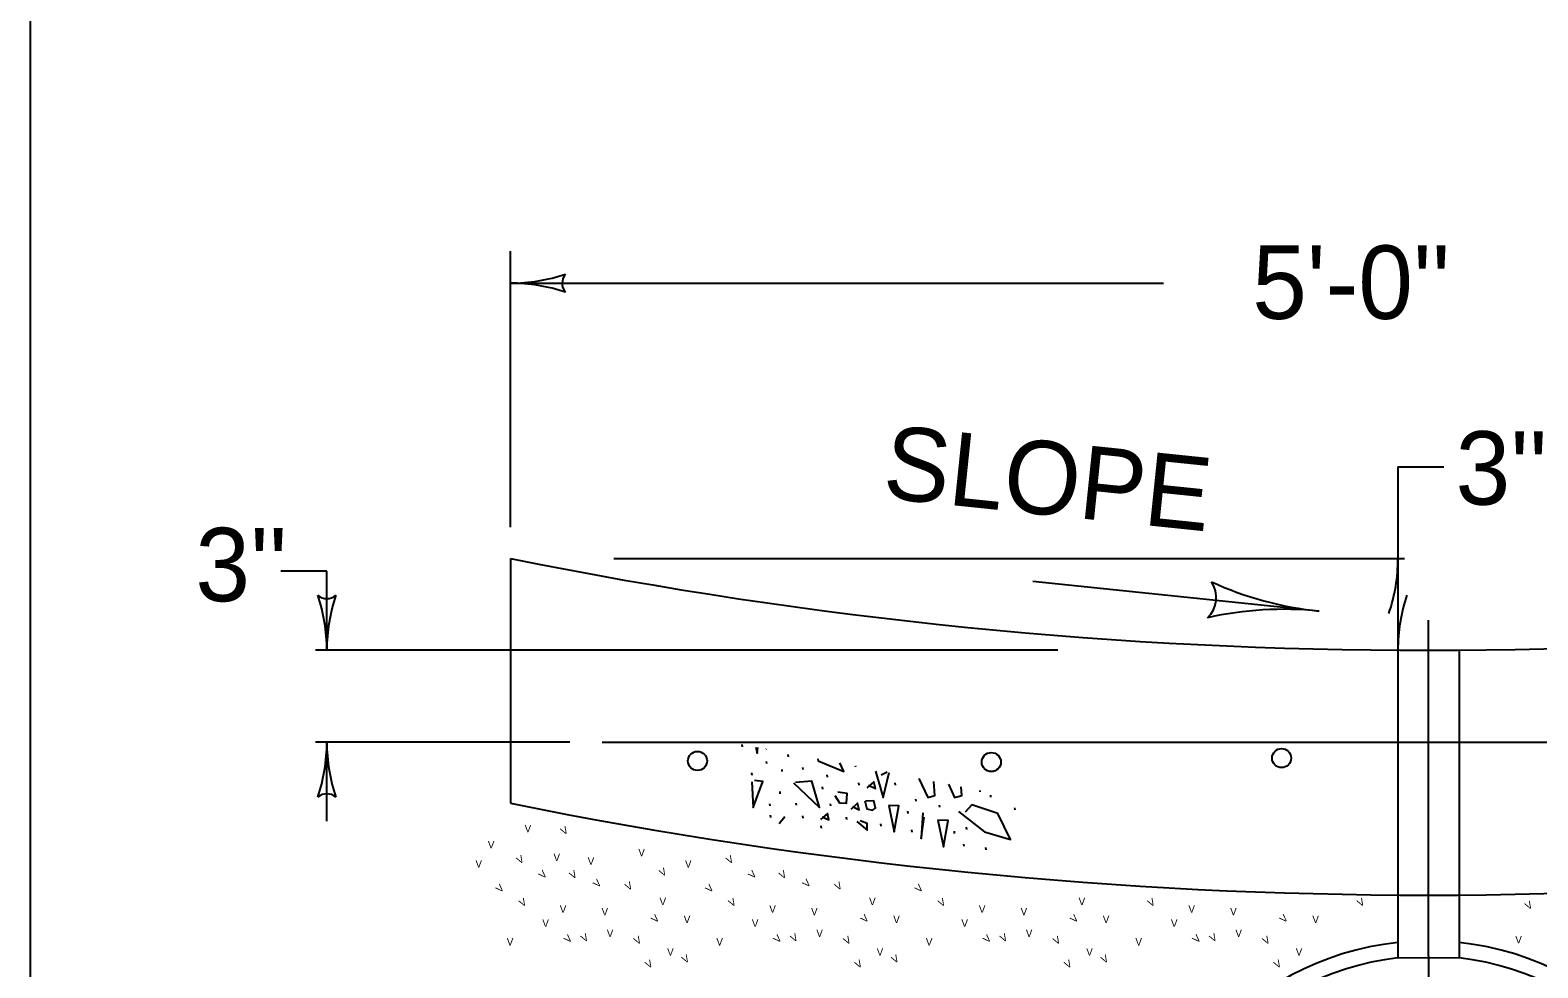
# Model space of a CAD drawing. Extents: x 1007 to 1035.5, y 1000.5 to 1021.5.
# Drawn here: x 1007 to 1011.106, y 1013.655 to 1016.209 of the extents above; entities that cross this region are included whole.
import ezdxf

# ---------------------------------------------------------------- set-up
doc = ezdxf.new("R2010")
doc.units = 0
for name, color, linetype in [('Level 1', 7, 'Continuous'), ('Level 11', 7, 'Continuous'), ('Level 2', 7, 'Continuous'), ('Level 5', 7, 'Continuous')]:
    doc.layers.add(name, color=color, linetype=linetype)

msp = doc.modelspace()

# ---------------------------------------------------------------- linework, layer by layer
at = {"layer": 'Level 1'}
for p, q in [((1008.3078, 1014.7701), (1008.3078, 1014.1034)), ((1010.5096, 1014.6269), (1009.7303, 1014.7076)), ((1010.8078, 1013.6868), (1010.8078, 1014.6018)), ((1010.7245, 1014.5201), (1010.7245, 1013.6821)), ((1010.8912, 1014.5201), (1010.8912, 1013.6819)), ((1008.5578, 1014.2701), (1013.0578, 1014.2701)), ((1008.9384, 1014.2633), (1008.9392, 1014.2575)), ((1009.0046, 1014.2508), (1009.0037, 1014.2501)), ((1009.063, 1014.236), (1009.0638, 1014.23)), ((1009.0044, 1014.2177), (1009.0052, 1014.2117)), ((1009.0466, 1014.1957), (1009.0473, 1014.1897)), ((1009.1033, 1014.2012), (1009.1041, 1014.1952)), ((1009.2467, 1014.2054), (1009.2471, 1014.2025)), ((1008.9641, 1014.1865), (1008.9648, 1014.1805)), ((1009.1693, 1014.181), (1009.1701, 1014.175)), ((1009.2555, 1014.159), (1009.2562, 1014.153)), ((1009.3336, 1014.1883), (1009.3172, 1014.18)), ((1009.3544, 1014.159), (1009.3552, 1014.153)), ((1009.0411, 1014.1352), (1009.0418, 1014.1292)), ((1009.1565, 1014.148), (1009.1573, 1014.142)), ((1009.4113, 1014.115), (1009.412, 1014.1091)), ((1009.5856, 1014.1383), (1009.5861, 1014.1347)), ((1009.6147, 1014.126), (1009.6154, 1014.1201)), ((1009.0136, 1014.1022), (1009.0143, 1014.0963)), ((1009.0154, 1014.0711), (1009.0162, 1014.0651)), ((1009.085, 1014.104), (1009.0858, 1014.0981)), ((1009.1033, 1014.0693), (1009.1041, 1014.0633)), ((1009.1785, 1014.1022), (1009.1793, 1014.0963)), ((1009.3893, 1014.0821), (1009.39, 1014.0761)), ((1009.4753, 1014.0985), (1009.4761, 1014.0926)), ((1009.6806, 1014.0912), (1009.6813, 1014.0853)), ((1009.0551, 1014.0665), (1009.0394, 1014.0478)), ((1009.1528, 1014.0418), (1009.1536, 1014.0358)), ((1009.2225, 1014.0656), (1009.2233, 1014.0596)), ((1009.3159, 1014.0473), (1009.3167, 1014.0413)), ((1009.4003, 1014.0308), (1009.401, 1014.0248)), ((1009.5487, 1014.0381), (1009.5494, 1014.0321)), ((1009.5157, 1014.0271), (1009.5164, 1014.0211)), ((1009.5413, 1013.9923), (1009.5421, 1013.9863)), ((1009.6018, 1013.9831), (1009.6026, 1013.9771)), ((1010.7245, 1013.6821), (1010.8912, 1013.6831)), ((1010.8078, 1013.6868), (1010.8078, 1013.1302))]:
    msp.add_line(p, q, dxfattribs=at)
for points in [[(1008.9758, 1014.2563), (1008.9793, 1014.2397), (1008.9819, 1014.2551)], [(1009.1449, 1014.2246), (1009.1454, 1014.2188), (1009.2156, 1014.1905), (1009.205, 1014.2133)], [(1008.9654, 1014.1621), (1008.9684, 1014.0919), (1008.9953, 1014.1628), (1008.9722, 1014.1658)], [(1009.0782, 1014.1591), (1009.1492, 1014.0919), (1009.129, 1014.1636), (1009.0842, 1014.1598)], [(1009.283, 1014.1531), (1009.3017, 1014.1441), (1009.2972, 1014.162), (1009.2785, 1014.1456)], [(1009.3015, 1014.1913), (1009.3232, 1014.1195), (1009.3387, 1014.1872)], [(1009.4202, 1014.1711), (1009.4442, 1014.1195), (1009.4636, 1014.1248), (1009.4605, 1014.1631)], [(1009.5008, 1014.1551), (1009.5174, 1014.1195), (1009.5368, 1014.1248), (1009.5349, 1014.1483)], [(1009.191, 1014.1248), (1009.2037, 1014.1046), (1009.2231, 1014.1038), (1009.2246, 1014.13), (1009.1992, 1014.1338)], [(1009.1566, 1014.0669), (1009.1753, 1014.058), (1009.1708, 1014.0759), (1009.1521, 1014.0594)], [(1009.239, 1014.0944), (1009.2577, 1014.0854), (1009.2532, 1014.1034), (1009.2345, 1014.0869)], [(1009.2732, 1014.1098), (1009.2783, 1014.0882), (1009.294, 1014.0844), (1009.3023, 1014.0904), (1009.297, 1014.1098), (1009.2746, 1014.1091)], [(1009.3381, 1014.0977), (1009.3531, 1014.0253), (1009.3658, 1014.0969), (1009.3374, 1014.0977)], [(1009.4308, 1014.0778), (1009.4263, 1014.0075), (1009.4344, 1014.0658)], [(1009.5278, 1014.0807), (1009.5988, 1014.0254), (1009.6697, 1014.0045), (1009.6353, 1014.0755), (1009.5644, 1014.0993), (1009.5458, 1014.0793)], [(1009.2508, 1014.0538), (1009.2791, 1014.0307), (1009.2791, 1014.0486), (1009.2604, 1014.0553)], [(1009.4719, 1014.0573), (1009.4868, 1013.9849), (1009.4995, 1014.0566), (1009.4712, 1014.0573)]]:
    msp.add_lwpolyline(points, dxfattribs=at)
for centre in [(1008.8173, 1014.2188), (1009.6173, 1014.2157), (1010.4078, 1014.2265)]:
    msp.add_circle(centre, 0.026, dxfattribs=at)
for centre, radius, start, end in [((1010.8078, 1027.1451), 12.625, 258.57881, 281.42119), ((1010.155, 1014.6637), 0.075, 312.8675, 34.9842), ((1010.6061, 1015.5594), 0.9375, 245.44, 264.0868), ((1010.4131, 1013.6944), 0.9375, 84.0929, 102.7617), ((1010.4131, 1013.6944), 0.9375, 84.0807, 84.0929), ((1010.8078, 1026.4784), 12.625, 258.57881, 281.42119), ((1010.8078, 1012.4368), 1.3333, 90.0014, 90.0157), ((1010.8078, 1012.9368), 0.7917, 96.0431, 83.9575), ((1010.8078, 1012.9368), 0.75, 96.3817, 83.6183)]:
    msp.add_arc(centre, radius, start, end, dxfattribs=at)
at = {"layer": 'Level 11'}
msp.add_lwpolyline([(1007, 1000.5), (1035.5, 1000.5), (1035.5, 1021.5), (1007, 1021.5)], close=True, dxfattribs=at)
at = {"layer": 'Level 5'}
for p, q in [((1008.3078, 1014.8553), (1008.3078, 1015.6077)), ((1008.3078, 1015.5202), (1010.0863, 1015.5202)), ((1010.7245, 1015.0202), (1010.7245, 1014.7701)), ((1010.7245, 1015.0202), (1010.8495, 1015.0202)), ((1008.5893, 1014.7701), (1010.7428, 1014.7701)), ((1010.7245, 1014.7701), (1010.7245, 1014.5201)), ((1007.8078, 1014.7353), (1007.6828, 1014.7353)), ((1007.8078, 1014.5201), (1007.8078, 1014.7353)), ((1009.7985, 1014.5201), (1007.777, 1014.5201)), ((1008.4698, 1014.2701), (1007.777, 1014.2701)), ((1007.8078, 1014.0549), (1007.8078, 1014.2701))]:
    msp.add_line(p, q, dxfattribs=at)
for centre, radius, start, end in [((1008.3078, 1015.9889), 0.4688, 269.9878, 270), ((1008.3078, 1015.9889), 0.4688, 270, 288.6688), ((1008.3078, 1015.0514), 0.4688, 71.3472, 89.9939), ((1008.4861, 1015.5201), 0.0375, 138.7746, 220.8913), ((1010.2558, 1014.7701), 0.4688, 341.3472, 359.9939), ((1011.1932, 1014.7701), 0.4688, 179.9878, 180), ((1007.8079, 1014.6983), 0.0375, 228.7746, 310.8913), ((1007.3391, 1014.5201), 0.4688, 0, 18.6688), ((1008.2766, 1014.5201), 0.4688, 161.3472, 179.9939), ((1011.1932, 1014.5201), 0.4688, 161.3472, 179.9939), ((1008.2766, 1014.5201), 0.4688, 179.9878, 180), ((1007.3391, 1014.5201), 0.4688, 359.9878, 0), ((1010.4433, 1014.5201), 0.2813, 359.9878, 0), ((1010.2558, 1014.5201), 0.4688, 359.9878, 0), ((1007.3391, 1014.2701), 0.4688, 341.3472, 359.9939), ((1008.2766, 1014.2701), 0.4688, 179.9878, 180), ((1007.3391, 1014.2701), 0.4688, 359.9878, 0), ((1008.2766, 1014.2701), 0.4688, 180, 198.6688), ((1007.8078, 1014.0918), 0.0375, 48.7746, 130.8913)]:
    msp.add_arc(centre, radius, start, end, dxfattribs=at)

# ---------------------------------------------------------------- texts
at = {"layer": 'Level 1'}
for s, p in [("5'-0''", (1010.3278, 1015.4228)), ("3''", (1010.8816, 1014.9168)), ("3''", (1007.45, 1014.6537))]:
    msp.add_text(s, height=0.2, dxfattribs=at).set_placement(p)
msp.add_text('SLOPE', height=0.2, rotation=354.0939, dxfattribs=at).set_placement((1009.3179, 1014.9354))
at = {"layer": 'Level 2'}
for p in [(1008.3466, 1014.0247), (1008.2464, 1013.9807), (1008.2126, 1013.9285), (1008.4251, 1013.9463), (1008.5182, 1013.936), (1008.6561, 1013.9594), (1008.7832, 1013.9285), (1008.4423, 1013.8054), (1008.7139, 1013.826), (1009.0128, 1013.8054), (1009.2845, 1013.826), (1009.5834, 1013.8054), (1009.8551, 1013.826), (1010.154, 1013.8054), (1008.3947, 1013.767), (1008.5559, 1013.7986), (1008.7798, 1013.7773), (1008.9653, 1013.767), (1009.1265, 1013.7986), (1009.3503, 1013.7773), (1009.5358, 1013.767), (1009.6971, 1013.7986), (1009.9209, 1013.7773), (1010.1064, 1013.767), (1010.2677, 1013.7986), (1010.4915, 1013.7773), (1008.5702, 1013.7395), (1009.1408, 1013.7395), (1009.7113, 1013.7395), (1010.2819, 1013.7395), (1011.0442, 1013.7219), (1008.298, 1013.7161), (1008.7346, 1013.6886), (1008.8686, 1013.7161), (1009.3052, 1013.6886), (1009.4392, 1013.7161), (1009.8758, 1013.6886), (1010.0098, 1013.7161), (1010.4463, 1013.6886)]:
    msp.add_text('V', height=0.02, dxfattribs=at).set_placement(p)
for rotation, p in [(29.9221, (1008.452, 1014.016)), (29.9221, (1008.3318, 1013.9369)), (29.9221, (1008.9023, 1013.9369)), (45, (1008.3967, 1013.896)), (29.9221, (1008.4761, 1013.8958)), (29.9221, (1008.7203, 1013.9026)), (45, (1008.9673, 1013.896)), (29.9221, (1009.0467, 1013.8958)), (45, (1008.2799, 1013.8582)), (45, (1008.5448, 1013.8719)), (29.9221, (1008.6275, 1013.8648)), (45, (1008.8505, 1013.8582)), (45, (1009.1153, 1013.8719)), (29.9221, (1009.1981, 1013.8648)), (45, (1009.4211, 1013.8582)), (29.9221, (1008.3387, 1013.8202)), (29.9221, (1008.9093, 1013.8202)), (29.9221, (1009.4798, 1013.8202)), (29.9221, (1010.0504, 1013.8202)), (29.9221, (1010.621, 1013.8202)), (29.9221, (1011.078, 1013.8123)), (45, (1008.7028, 1013.7758)), (45, (1009.2733, 1013.7758)), (45, (1009.8439, 1013.7758)), (45, (1010.4145, 1013.7758)), (45, (1008.4654, 1013.7208)), (29.9221, (1008.5073, 1013.724)), (29.9221, (1008.6516, 1013.7171)), (45, (1009.036, 1013.7208)), (29.9221, (1009.0778, 1013.724)), (29.9221, (1009.2222, 1013.7171)), (45, (1009.6066, 1013.7208)), (29.9221, (1009.6484, 1013.724)), (29.9221, (1009.7928, 1013.7171)), (45, (1010.1772, 1013.7208)), (29.9221, (1010.219, 1013.724)), (29.9221, (1010.3633, 1013.7171)), (29.9221, (1008.6825, 1013.6524)), (29.9221, (1008.7822, 1013.6662)), (29.9221, (1009.2531, 1013.6524)), (29.9221, (1009.3528, 1013.6662)), (29.9221, (1009.8237, 1013.6524)), (29.9221, (1009.9233, 1013.6662)), (29.9221, (1010.3943, 1013.6524))]:
    msp.add_text('V', height=0.02, rotation=rotation, dxfattribs=at).set_placement(p)

doc.saveas('drawing.dxf')
